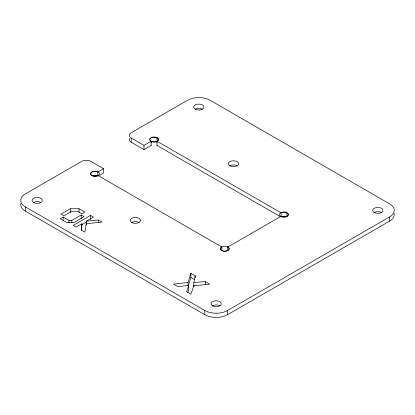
<?xml version="1.0" encoding="UTF-8"?>
<svg xmlns="http://www.w3.org/2000/svg" width="415" height="415" viewBox="0 0 415 415"><rect width="100%" height="100%" fill="white"/><g stroke="black" fill="none" stroke-linecap="round" stroke-linejoin="round"><path stroke-width="0.62" d="M86.258 221.231L93.479 217.066L90.589 215.401L73.268 225.402L76.158 227.067L81.931 223.732L81.21 229.983L84.816 232.068L86.258 223.732L102.137 222.067L98.526 219.981L86.258 221.231L86.258 224.935M81.641 230.434L81.931 223.732M194.049 285.468L193.789 286.682L193.789 282.48L195.232 275.814L190.9 273.314L188.016 282.48L188.016 285.479M188.4 285.458L190.9 277.516L190.9 273.314M188.016 282.48L173.584 284.145L177.911 286.646L188.737 285.396L186.574 291.646L190.9 294.147L193.789 285.816L209.663 284.145L205.337 281.65L193.789 282.48M187.751 292.44L188.737 289.597L188.737 285.396M221.932 250.665L221.932 247.065L97.805 175.4A4.083 2.355 0 0 1 92.031 175.4A4.083 2.355 0 0 1 92.031 172.069A4.083 2.355 0 0 1 97.805 172.069L103.579 168.734L103.579 172.936L98.329 175.965M20.89 203.386A16.071 9.28 0 0 0 25.455 211.162L204.797 314.7A16.071 9.28 0 0 0 227.524 314.7L389.545 221.159L389.545 216.962A16.071 9.28 0 0 0 389.545 203.838L210.203 100.3A16.071 9.28 0 0 0 187.476 100.3L131.218 132.779A6.427 3.714 0 0 0 131.218 138.029L143.995 145.4L151.21 141.235A4.083 2.355 0 0 1 151.21 137.905A4.083 2.355 0 0 1 156.984 137.905A4.083 2.355 0 0 1 156.984 141.235L281.111 212.9A4.083 2.355 0 0 1 286.884 212.9A4.083 2.355 0 0 1 286.884 216.236A4.083 2.355 0 0 1 281.111 216.236L227.705 247.065L227.705 250.665M129.677 138.408A6.427 3.714 0 0 0 131.218 142.226L143.995 149.602L151.21 145.437L151.21 141.235M70.384 208.735L61 214.15L63.889 215.816L71.826 211.235L77.6 211.235L81.931 213.735L84.816 212.065L79.042 208.735L70.384 208.735L70.384 212.335M63.168 217.066L60.279 218.731L66.773 222.482L73.989 222.482L84.095 216.651L81.21 214.986L71.826 220.401L68.942 220.401L63.168 217.066L63.168 220.666M81.651 224.759L86.678 221.859M103.579 168.734L90.807 161.362A6.427 3.714 0 0 0 81.714 161.362L25.455 193.841A16.071 9.28 0 0 0 25.455 206.96L204.797 310.503A16.071 9.28 0 0 0 227.524 310.503L389.545 216.962M156.984 137.905L156.984 145.437L280.55 216.775M190.9 277.516L194.692 279.7M286.884 212.9L286.884 216.5M281.111 212.9L281.111 217.097M227.524 310.503L227.524 314.7M205.337 281.65L205.337 284.649M204.797 310.503L204.797 314.7M195.232 275.814L195.232 277.614M143.995 145.4L143.995 149.602M131.218 138.029L131.218 142.226M98.526 219.981L98.526 222.383M97.805 172.069L97.805 175.669M90.589 215.401L90.589 219.597M81.21 214.986L81.21 218.581M79.042 208.735L79.042 212.335M71.826 220.401L71.826 222.798M68.942 220.401L68.942 222.798M25.455 206.96L25.455 211.162M227.705 247.065A4.083 2.355 0 0 1 227.705 250.401A4.083 2.355 0 0 1 221.932 250.401A4.083 2.355 0 0 1 221.932 247.065M229.843 165.834A5.141 2.967 0 0 0 238.449 164.506A5.141 2.967 0 0 0 232.151 160.864A5.141 2.967 0 0 0 229.843 165.834A5.141 2.967 0 0 1 237.115 165.834M131.695 222.497A5.141 2.967 0 0 0 140.301 221.169A5.141 2.967 0 0 0 134.004 217.533A5.141 2.967 0 0 0 131.695 222.497A5.141 2.967 0 0 1 138.968 222.497M33.548 202.499A5.141 2.967 0 0 0 42.154 201.171A5.141 2.967 0 0 0 35.856 197.535A5.141 2.967 0 0 0 33.548 202.499A5.141 2.967 0 0 1 40.82 202.499M195.206 109.171A5.141 2.967 0 0 0 203.807 107.838A5.141 2.967 0 0 0 197.509 104.201A5.141 2.967 0 0 0 195.206 109.171A5.141 2.967 0 0 1 202.479 109.171M212.522 305.829A5.141 2.967 0 0 0 221.128 304.501A5.141 2.967 0 0 0 214.83 300.859A5.141 2.967 0 0 0 212.522 305.829A5.141 2.967 0 0 1 219.794 305.829M374.18 212.501A5.141 2.967 0 0 0 382.78 211.168A5.141 2.967 0 0 0 376.483 207.531A5.141 2.967 0 0 0 374.18 212.501A5.141 2.967 0 0 1 381.452 212.501M394.11 213.388A16.071 9.28 0 0 1 389.545 221.159M92.877 175.893A4.083 2.355 0 0 1 97.406 176.064M281.728 216.806A4.083 2.355 0 0 1 286.267 216.806M157.166 145.323A4.083 2.355 0 0 1 156.984 145.437M151.21 145.437A4.083 2.355 0 0 1 150.858 145.203M150.858 142.335A4.083 2.355 0 0 1 157.166 142.215M150.915 141.406A4.503 2.599 0 0 0 158.442 140.244A4.503 2.599 0 0 0 152.933 137.059A4.503 2.599 0 0 0 150.915 141.406M280.815 216.402A4.503 2.599 0 0 0 288.342 215.24A4.503 2.599 0 0 0 282.833 212.055A4.503 2.599 0 0 0 280.815 216.402M221.636 250.572A4.503 2.599 0 0 0 229.168 249.405A4.503 2.599 0 0 0 223.654 246.225A4.503 2.599 0 0 0 221.636 250.572M91.736 175.571A4.503 2.599 0 0 0 99.268 174.409A4.503 2.599 0 0 0 93.754 171.224A4.503 2.599 0 0 0 91.736 175.571"/></g></svg>
